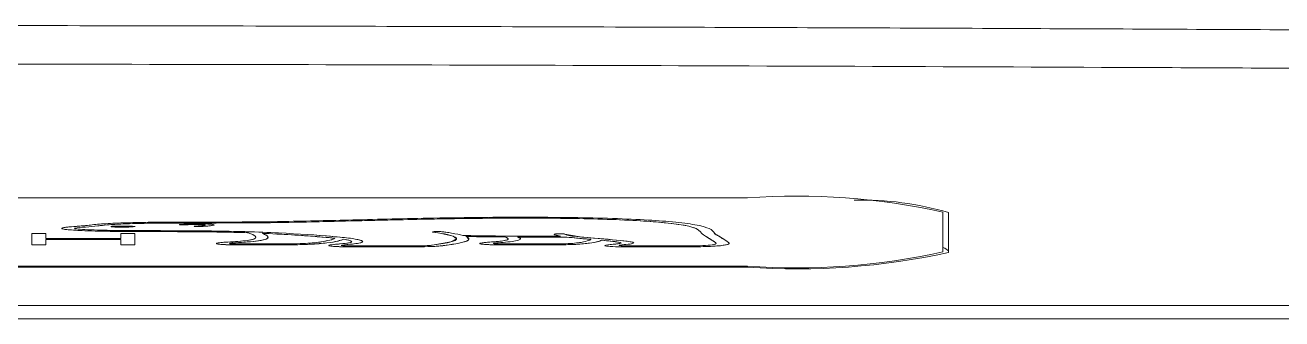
# Model space of a CAD drawing. Extents: x 1268 to 7307, y -579 to 1973.
# Drawn here: x 6086.22 to 6118.42, y 257.09 to 264.6 of the extents above; entities that cross this region are included whole.
import ezdxf

# ---------------------------------------------------------------- set-up
doc = ezdxf.new("R2010")
doc.units = 0
doc.header["$LTSCALE"] = 20
doc.header["$MEASUREMENT"] = 0
doc.layers.get('0').update_dxf_attribs({"linetype": 'CONTINUOUS'})

msp = doc.modelspace()

# ---------------------------------------------------------------- linework, layer by layer
at = {"color": 7, "linetype": 'Continuous', "lineweight": 15}
for p, q in [((6104.727, 260.184), (6053.501, 260.184)), ((6104.727, 260.184), (6053.501, 260.184)), ((6109.727, 258.801), (6109.727, 259.82)), ((6109.727, 258.801), (6109.727, 259.82)), ((6109.877, 258.788), (6109.877, 259.807)), ((6103.528, 259.306), (6103.465, 259.37)), ((6103.528, 259.306), (6103.465, 259.37)), ((6103.796, 259.372), (6103.86, 259.307)), ((6103.796, 259.372), (6103.86, 259.307)), ((6086.709, 258.982), (6086.426, 258.982)), ((6086.709, 258.982), (6086.426, 258.982)), ((6086.748, 259.143), (6088.666, 259.143)), ((6086.748, 259.143), (6088.666, 259.143)), ((6088.666, 259.12), (6086.748, 259.12)), ((6088.666, 259.12), (6086.748, 259.12)), ((6088.988, 258.982), (6088.706, 258.982)), ((6088.988, 258.982), (6088.706, 258.982)), ((6039.727, 258.437), (6104.727, 258.437)), ((6039.727, 258.437), (6104.727, 258.437)), ((6039.727, 258.413), (6104.727, 258.413)), ((6104.727, 258.413), (6104.727, 258.437)), ((6104.727, 258.413), (6104.727, 258.437)), ((5968.031, 257.433), (6176.423, 257.433))]:
    msp.add_line(p, q, dxfattribs=at)
at = {"color": 7, "linetype": 'Continuous', "lineweight": 15, "flags": 128}
for points in [[(6086.426, 258.982), (6086.412, 258.982), (6086.399, 258.983), (6086.39, 258.984), (6086.388, 258.984), (6086.388, 258.985), (6086.388, 258.985), (6086.387, 258.985), (6086.387, 258.985), (6086.387, 258.985), (6086.387, 258.985), (6086.387, 258.985), (6086.387, 258.985), (6086.387, 258.985), (6086.387, 259.144), (6086.387, 259.214), (6086.387, 259.244), (6086.387, 259.258), (6086.387, 259.264), (6086.387, 259.268), (6086.391, 259.27), (6086.399, 259.27), (6086.413, 259.271), (6086.42, 259.271), (6086.424, 259.271), (6086.425, 259.271), (6086.426, 259.271), (6086.426, 259.271), (6086.426, 259.271), (6086.426, 259.271), (6086.426, 259.271), (6086.426, 259.271), (6086.426, 259.271), (6086.585, 259.271), (6086.654, 259.271), (6086.709, 259.271), (6086.723, 259.271), (6086.736, 259.27), (6086.745, 259.269), (6086.747, 259.269), (6086.748, 259.269), (6086.748, 259.269), (6086.748, 259.269), (6086.748, 259.268), (6086.748, 259.268), (6086.748, 259.268), (6086.748, 259.268), (6086.748, 259.268), (6086.748, 259.268), (6086.748, 259.143)], [(6086.426, 258.982), (6086.412, 258.982), (6086.399, 258.983), (6086.39, 258.984), (6086.388, 258.984), (6086.388, 258.985), (6086.388, 258.985), (6086.387, 258.985), (6086.387, 258.985), (6086.387, 258.985), (6086.387, 258.985), (6086.387, 258.985), (6086.387, 258.985), (6086.387, 258.985), (6086.387, 259.144), (6086.387, 259.214), (6086.387, 259.244), (6086.387, 259.258), (6086.387, 259.264), (6086.387, 259.268), (6086.391, 259.27), (6086.399, 259.27), (6086.413, 259.271), (6086.42, 259.271), (6086.424, 259.271), (6086.425, 259.271), (6086.426, 259.271), (6086.426, 259.271), (6086.426, 259.271), (6086.426, 259.271), (6086.426, 259.271), (6086.426, 259.271), (6086.426, 259.271), (6086.585, 259.271), (6086.654, 259.271), (6086.709, 259.271), (6086.723, 259.271), (6086.736, 259.27), (6086.745, 259.269), (6086.747, 259.269), (6086.748, 259.269), (6086.748, 259.269), (6086.748, 259.269), (6086.748, 259.268), (6086.748, 259.268), (6086.748, 259.268), (6086.748, 259.268), (6086.748, 259.268), (6086.748, 259.268), (6086.748, 259.143)], [(6088.666, 259.143), (6088.666, 259.213), (6088.666, 259.244), (6088.666, 259.258), (6088.666, 259.264), (6088.666, 259.268), (6088.669, 259.27), (6088.678, 259.27), (6088.692, 259.271), (6088.7, 259.271), (6088.703, 259.271), (6088.705, 259.271), (6088.705, 259.271), (6088.706, 259.271), (6088.706, 259.271), (6088.706, 259.271), (6088.706, 259.271), (6088.706, 259.271), (6088.706, 259.271), (6088.864, 259.271), (6088.934, 259.271), (6088.988, 259.271), (6089.003, 259.271), (6089.015, 259.27), (6089.024, 259.269), (6089.026, 259.269), (6089.026, 259.269), (6089.026, 259.269), (6089.026, 259.269), (6089.026, 259.268), (6089.026, 259.268), (6089.026, 259.268), (6089.026, 259.268), (6089.026, 259.268), (6089.026, 259.268), (6089.026, 259.11), (6089.026, 259.04), (6089.026, 259.009), (6089.026, 258.995), (6089.026, 258.989), (6089.026, 258.985), (6089.023, 258.984), (6089.015, 258.983), (6089.003, 258.982), (6088.988, 258.982)], [(6088.666, 259.143), (6088.666, 259.213), (6088.666, 259.244), (6088.666, 259.258), (6088.666, 259.264), (6088.666, 259.268), (6088.669, 259.27), (6088.678, 259.27), (6088.692, 259.271), (6088.7, 259.271), (6088.703, 259.271), (6088.705, 259.271), (6088.705, 259.271), (6088.706, 259.271), (6088.706, 259.271), (6088.706, 259.271), (6088.706, 259.271), (6088.706, 259.271), (6088.706, 259.271), (6088.864, 259.271), (6088.934, 259.271), (6088.988, 259.271), (6089.003, 259.271), (6089.015, 259.27), (6089.024, 259.269), (6089.026, 259.269), (6089.026, 259.269), (6089.026, 259.269), (6089.026, 259.269), (6089.026, 259.268), (6089.026, 259.268), (6089.026, 259.268), (6089.026, 259.268), (6089.026, 259.268), (6089.026, 259.268), (6089.026, 259.11), (6089.026, 259.04), (6089.026, 259.009), (6089.026, 258.995), (6089.026, 258.989), (6089.026, 258.985), (6089.023, 258.984), (6089.015, 258.983), (6089.003, 258.982), (6088.988, 258.982)], [(6094.487, 258.99), (6094.487, 258.99), (6094.487, 258.99), (6094.487, 258.99), (6094.487, 258.989), (6094.486, 258.989), (6094.484, 258.989), (6094.478, 258.989), (6094.461, 258.987), (6094.416, 258.983), (6094.336, 258.974), (6094.321, 258.97), (6094.319, 258.966), (6094.329, 258.963), (6094.359, 258.96), (6094.401, 258.958), (6094.489, 258.956), (6094.67, 258.956), (6094.971, 258.956), (6095.51, 258.956), (6096.13, 258.956), (6096.424, 258.959), (6096.556, 258.965), (6096.607, 258.969), (6096.627, 258.972), (6096.636, 258.973), (6096.64, 258.973), (6096.641, 258.973), (6096.642, 258.973), (6096.642, 258.973), (6096.643, 258.973), (6096.643, 258.973), (6096.643, 258.973), (6097.125, 259.056), (6097.269, 259.133), (6097.185, 259.201), (6096.84, 259.282), (6096.684, 259.305)], [(6099.934, 259.203), (6099.795, 259.236), (6099.771, 259.25), (6099.778, 259.257), (6099.802, 259.261), (6099.839, 259.264), (6099.871, 259.265), (6099.906, 259.266), (6099.943, 259.266), (6099.974, 259.265), (6100.006, 259.263), (6100.029, 259.26), (6100.044, 259.256), (6100.047, 259.254), (6100.048, 259.254), (6100.049, 259.253), (6100.049, 259.253), (6100.049, 259.253), (6100.049, 259.253), (6100.049, 259.253), (6100.049, 259.253), (6100.049, 259.253), (6100.049, 259.253), (6100.436, 259.184), (6101.078, 259.129), (6101.46, 259.095), (6101.748, 259.058), (6101.811, 259.03), (6101.715, 259.002), (6101.506, 258.981), (6101.466, 258.976), (6101.441, 258.971), (6101.435, 258.967), (6101.441, 258.964), (6101.46, 258.961), (6101.49, 258.958), (6101.529, 258.957), (6101.598, 258.956), (6101.708, 258.956), (6101.904, 258.956), (6102.254, 258.956), (6102.847, 258.956), (6103.109, 258.956), (6103.224, 258.956), (6103.314, 258.956), (6103.356, 258.956), (6103.429, 258.957), (6103.607, 258.963), (6103.765, 258.975), (6103.874, 258.992), (6103.922, 259.015), (6103.907, 259.043), (6103.838, 259.087), (6103.652, 259.206)], [(6103.982, 259.209), (6104.168, 259.09), (6104.236, 259.046), (6104.252, 259.012), (6104.18, 258.983), (6104.018, 258.959), (6103.778, 258.942), (6103.591, 258.936), (6103.433, 258.933), (6103.341, 258.932), (6103.319, 258.932), (6103.314, 258.932), (6103.313, 258.932), (6103.313, 258.932), (6103.313, 258.932), (6103.312, 258.932), (6103.312, 258.932), (6103.312, 258.932), (6103.312, 258.932), (6102.259, 258.932), (6101.845, 258.932), (6101.385, 258.934), (6101.251, 258.938), (6101.146, 258.946), (6101.098, 258.953), (6101.072, 258.962), (6101.092, 258.973), (6101.319, 258.999), (6101.476, 259.022), (6101.463, 259.044), (6101.277, 259.071), (6100.994, 259.099)], [(6088.706, 258.982), (6088.69, 258.982), (6088.678, 258.983), (6088.669, 258.984), (6088.667, 258.984), (6088.666, 258.985), (6088.666, 258.985), (6088.666, 258.985), (6088.666, 258.985), (6088.666, 258.985), (6088.666, 258.985), (6088.666, 258.985), (6088.666, 258.985), (6088.666, 258.985), (6088.666, 259.12)], [(6088.706, 258.982), (6088.69, 258.982), (6088.678, 258.983), (6088.669, 258.984), (6088.667, 258.984), (6088.666, 258.985), (6088.666, 258.985), (6088.666, 258.985), (6088.666, 258.985), (6088.666, 258.985), (6088.666, 258.985), (6088.666, 258.985), (6088.666, 258.985), (6088.666, 258.985), (6088.666, 259.12)], [(6109.877, 258.825), (6109.778, 258.898), (6109.727, 258.915)]]:
    msp.add_lwpolyline(points, dxfattribs=at)
at = {"color": 7, "linetype": 'Continuous', "lineweight": 15}
for centre, radius, start, end in [((6105.97, 242.735), 17.493, 77.5989, 94.0761), ((6105.97, 242.735), 17.493, 77.5989, 94.0761), ((6107.663, 252.315), 7.812, 73.5397, 91.4767), ((6105.97, 275.886), 17.493, 265.9241, 282.4008), ((6105.97, 275.886), 17.493, 265.9241, 282.4008), ((6106.007, 276.385), 18.018, 265.9243, 282.4009)]:
    msp.add_arc(centre, radius, start, end, dxfattribs=at)
for points, knots in [([(6227.938, 257.482), (6227.537, 257.553), (6225.149, 257.976), (6221.137, 258.611), (6216.653, 259.278), (6213.093, 259.771), (6210.013, 260.175), (6206.897, 260.558), (6204.064, 260.887), (6201.338, 261.186), (6198.587, 261.472), (6195.617, 261.76), (6192.537, 262.038), (6189.268, 262.31), (6185.834, 262.573), (6179.965, 262.982), (6171.886, 263.443), (6161.885, 263.863), (6152.42, 264.143), (6145.115, 264.281), (6139.727, 264.346), (6135.742, 264.38), (6130.995, 264.412), (6125.328, 264.447), (6118.739, 264.484), (6111.226, 264.519), (6102.789, 264.552), (6093.425, 264.579), (6083.134, 264.598), (6075.965, 264.601), (6072.227, 264.602)], [0, 0, 0, 0, 0.007942, 0.047278, 0.078077, 0.09541, 0.117873, 0.138922, 0.157097, 0.174981, 0.193535, 0.211422, 0.233444, 0.254725, 0.276456, 0.30182, 0.371991, 0.43612, 0.496896, 0.553414, 0.574736, 0.598799, 0.628672, 0.664319, 0.705767, 0.753009, 0.806051, 0.864895, 0.929545, 1, 1, 1, 1]), ([(6176.423, 257.433), (6176.348, 257.536), (6176.272, 257.639), (6176.16, 257.786), (6176.126, 257.83), (6176.057, 257.917), (6176.022, 257.961), (6175.917, 258.092), (6175.845, 258.18), (6175.624, 258.443), (6175.471, 258.618), (6174.989, 259.143), (6174.642, 259.493), (6174.175, 259.931), (6174.08, 260.018), (6173.936, 260.149), (6173.878, 260.193), (6173.741, 260.28), (6173.661, 260.324), (6173.209, 260.541), (6172.674, 260.712), (6171.271, 261.048), (6170.402, 261.212), (6168.862, 261.45), (6168.309, 261.528), (6167.422, 261.643), (6167.117, 261.681), (6166.488, 261.756), (6166.165, 261.793), (6164.502, 261.976), (6163.025, 262.115), (6159.811, 262.377), (6158.074, 262.499), (6154.375, 262.725), (6152.414, 262.827), (6148.308, 263.011), (6146.164, 263.093), (6141.735, 263.232), (6139.453, 263.29), (6134.795, 263.381), (6132.421, 263.414), (6129.428, 263.44), (6128.828, 263.444), (6127.627, 263.452), (6127.025, 263.455), (6125.824, 263.462), (6125.222, 263.466), (6124.322, 263.471), (6124.02, 263.472), (6123.42, 263.476), (6123.119, 263.477), (6120.413, 263.492), (6118.009, 263.504), (6110.788, 263.537), (6105.973, 263.556), (6091.518, 263.601), (6081.872, 263.616), (6072.227, 263.616)], [0.7121402, 0.7121402, 0.7121402, 0.7121402, 0.719641, 0.719641, 0.7228269, 0.7228269, 0.7260128, 0.7260128, 0.7323846, 0.7323846, 0.7451281, 0.7451281, 0.7706153, 0.7706153, 0.7769871, 0.7769871, 0.780173, 0.780173, 0.7833589, 0.7833589, 0.7961025, 0.7961025, 0.8088461, 0.8088461, 0.8152179, 0.8152179, 0.8184038, 0.8184038, 0.8215897, 0.8215897, 0.8343333, 0.8343333, 0.8470769, 0.8470769, 0.8598205, 0.8598205, 0.8725641, 0.8725641, 0.8853077, 0.8853077, 0.8980513, 0.8980513, 0.9012372, 0.9012372, 0.9044231, 0.9044231, 0.907609, 0.907609, 0.9092019, 0.9092019, 0.9107949, 0.9107949, 0.9235384, 0.9235384, 0.9490256, 0.9490256, 1, 1, 1, 1]), ([(6087.813, 259.48), (6087.922, 259.493), (6088.141, 259.518), (6088.61, 259.541), (6089.086, 259.554), (6089.562, 259.562), (6090.028, 259.564), (6090.65, 259.564), (6091.585, 259.564), (6092.996, 259.578), (6094.371, 259.614), (6095.632, 259.645), (6096.736, 259.669), (6098.189, 259.69), (6099.673, 259.691), (6101.037, 259.667), (6101.981, 259.631), (6102.637, 259.586), (6103.171, 259.532), (6103.597, 259.464), (6103.727, 259.404), (6103.796, 259.372)], [0, 0, 0, 0, 0.031713, 0.063849, 0.086985, 0.112266, 0.140208, 0.160701, 0.210342, 0.287821, 0.384064, 0.44004, 0.498202, 0.565996, 0.673198, 0.729153, 0.786354, 0.839348, 0.868778, 0.930854, 1, 1, 1, 1]), ([(6087.813, 259.48), (6087.922, 259.493), (6088.141, 259.518), (6088.61, 259.541), (6089.086, 259.554), (6089.562, 259.562), (6090.028, 259.564), (6090.65, 259.564), (6091.585, 259.564), (6092.996, 259.578), (6094.371, 259.614), (6095.632, 259.645), (6096.736, 259.669), (6098.189, 259.69), (6099.673, 259.691), (6101.037, 259.667), (6101.981, 259.631), (6102.637, 259.586), (6103.171, 259.532), (6103.597, 259.464), (6103.727, 259.404), (6103.796, 259.372)], [0, 0, 0, 0, 0.031713, 0.063849, 0.086985, 0.112266, 0.140208, 0.160701, 0.210342, 0.287821, 0.384064, 0.44004, 0.498202, 0.565996, 0.673198, 0.729153, 0.786354, 0.839348, 0.868778, 0.930854, 1, 1, 1, 1]), ([(6103.465, 259.37), (6103.339, 259.453), (6102.975, 259.52), (6102.38, 259.568), (6101.097, 259.673), (6099.056, 259.674), (6097.57, 259.656), (6096.638, 259.645), (6095.729, 259.622), (6094.848, 259.6), (6094.094, 259.581), (6093.315, 259.562), (6092.52, 259.55), (6091.948, 259.541), (6091.255, 259.541), (6090.644, 259.54), (6090.458, 259.54), (6090.273, 259.54), (6090.087, 259.54), (6089.096, 259.538), (6088.431, 259.514), (6088.107, 259.469), (6088.1, 259.468), (6088.092, 259.467), (6088.084, 259.466)], [0, 0, 0, 0, 0.1390248, 0.1390248, 0.1390248, 0.2780496, 0.2780496, 0.2780496, 0.4170744, 0.4170744, 0.4170744, 0.5560992, 0.5560992, 0.5560992, 0.695124, 0.695124, 0.695124, 0.8472279, 0.8472279, 0.8472279, 0.9862527, 0.9862527, 0.9862527, 0.9999967, 0.9999967, 0.9999967, 0.9999967]), ([(6103.465, 259.37), (6103.402, 259.399), (6103.281, 259.455), (6102.887, 259.519), (6102.395, 259.57), (6101.79, 259.611), (6100.913, 259.644), (6099.461, 259.67), (6097.798, 259.663), (6096.087, 259.631), (6094.752, 259.598), (6093.469, 259.566), (6092.259, 259.543), (6091.293, 259.541), (6090.691, 259.54), (6090.395, 259.54), (6090.25, 259.54), (6090.159, 259.54), (6090.119, 259.54), (6090.101, 259.54), (6090.093, 259.54), (6090.09, 259.54), (6090.088, 259.54), (6090.087, 259.54), (6089.838, 259.54), (6089.376, 259.536), (6088.813, 259.521), (6088.432, 259.502), (6088.215, 259.483), (6088.12, 259.471), (6088.084, 259.466)], [0, 0, 0, 0, 0.067679, 0.128077, 0.156571, 0.207302, 0.262913, 0.317602, 0.452125, 0.531264, 0.60887, 0.684651, 0.754398, 0.814077, 0.843169, 0.853676, 0.862923, 0.866991, 0.868781, 0.869569, 0.869915, 0.870068, 0.870135, 0.870164, 0.870188, 0.911274, 0.946094, 0.967152, 0.987655, 1, 1, 1, 1]), ([(6091.918, 259.292), (6091.649, 259.3), (6091.362, 259.307), (6091.061, 259.311), (6090.591, 259.317), (6089.794, 259.321), (6089.153, 259.323), (6088.955, 259.324), (6088.756, 259.325), (6088.557, 259.326), (6088.153, 259.328), (6087.476, 259.346), (6087.239, 259.378), (6087.115, 259.395), (6087.126, 259.414), (6087.273, 259.432), (6087.35, 259.442), (6087.453, 259.449), (6087.645, 259.463), (6087.733, 259.47), (6087.801, 259.479), (6087.807, 259.479), (6087.813, 259.48)], [0, 0, 0, 0, 0.138054, 0.138054, 0.138054, 0.276108, 0.276108, 0.276108, 0.437954, 0.437954, 0.437954, 0.576009, 0.576009, 0.576009, 0.714063, 0.714063, 0.714063, 0.852117, 0.852117, 0.990171, 0.990171, 1, 1, 1, 1]), ([(6091.918, 259.292), (6091.729, 259.297), (6091.26, 259.311), (6090.312, 259.318), (6089.459, 259.322), (6088.805, 259.325), (6088.328, 259.327), (6087.882, 259.337), (6087.507, 259.355), (6087.325, 259.368), (6087.208, 259.381), (6087.151, 259.395), (6087.151, 259.411), (6087.221, 259.426), (6087.368, 259.444), (6087.6, 259.459), (6087.744, 259.473), (6087.813, 259.48)], [0, 0, 0, 0, 0.0922829, 0.229592, 0.4300892, 0.4826, 0.5280575, 0.6473262, 0.6896227, 0.730289, 0.761522, 0.7906789, 0.8194057, 0.86011, 0.8882573, 0.9462464, 1, 1, 1, 1]), ([(6088.084, 259.466), (6087.98, 259.456), (6087.786, 259.439), (6087.524, 259.42), (6087.478, 259.403), (6087.493, 259.396), (6087.561, 259.384), (6087.752, 259.371), (6088.111, 259.356), (6088.406, 259.352), (6088.58, 259.35)], [0, 0, 0, 0, 0.20392, 0.379699, 0.428926, 0.475881, 0.508636, 0.639271, 0.786203, 1, 1, 1, 1]), ([(6088.084, 259.466), (6087.98, 259.456), (6087.786, 259.439), (6087.524, 259.42), (6087.478, 259.403), (6087.493, 259.396), (6087.561, 259.384), (6087.752, 259.371), (6088.111, 259.356), (6088.406, 259.352), (6088.58, 259.35)], [0, 0, 0, 0, 0.20392, 0.379699, 0.428926, 0.475881, 0.508636, 0.639271, 0.786203, 1, 1, 1, 1]), ([(6088.415, 259.45), (6088.415, 259.45), (6088.414, 259.451), (6088.413, 259.451), (6088.415, 259.452), (6088.42, 259.454), (6088.429, 259.455), (6088.443, 259.455), (6088.454, 259.456), (6088.461, 259.456)], [0, 0, 0, 0, 0.04413, 0.1256, 0.334216, 0.473974, 0.625825, 0.796202, 1, 1, 1, 1]), ([(6088.711, 259.431), (6088.708, 259.431), (6088.701, 259.431), (6088.68, 259.43), (6088.652, 259.43), (6088.617, 259.43), (6088.585, 259.431), (6088.549, 259.433), (6088.506, 259.437), (6088.457, 259.442), (6088.425, 259.447), (6088.416, 259.449), (6088.415, 259.45), (6088.415, 259.45), (6088.415, 259.45)], [0, 0, 0, 0, 0.017805, 0.051589, 0.140616, 0.209049, 0.282551, 0.361488, 0.486811, 0.756898, 0.921891, 0.995116, 0.999667, 1, 1, 1, 1]), ([(6088.711, 259.431), (6088.71, 259.431), (6088.603, 259.428), (6088.541, 259.433), (6088.418, 259.444), (6088.415, 259.45), (6088.415, 259.45)], [0, 0, 0, 0, 0.49917, 0.49917, 0.49917, 1, 1, 1, 1]), ([(6088.461, 259.456), (6088.461, 259.456), (6088.462, 259.456), (6088.477, 259.456), (6088.53, 259.458), (6088.644, 259.459), (6088.822, 259.46), (6088.951, 259.457), (6089.023, 259.455)], [0, 0, 0, 0, 0.001576, 0.005842, 0.082684, 0.297309, 0.60832, 1, 1, 1, 1]), ([(6088.58, 259.35), (6088.668, 259.349), (6088.845, 259.349), (6089.315, 259.347), (6090.031, 259.343), (6091.277, 259.338), (6092.776, 259.294), (6093.891, 259.218), (6094.584, 259.15), (6094.857, 259.096), (6094.907, 259.037), (6094.626, 259.005), (6094.487, 258.99)], [0, 0, 0, 0, 0.028697, 0.057394, 0.152902, 0.261599, 0.461431, 0.661536, 0.748987, 0.8359, 0.918194, 1, 1, 1, 1]), ([(6088.58, 259.35), (6088.778, 259.349), (6088.975, 259.348), (6089.173, 259.347), (6089.822, 259.344), (6090.63, 259.341), (6091.118, 259.335), (6092.465, 259.317), (6093.516, 259.247), (6094.827, 259.133), (6095.179, 259.046), (6094.487, 258.99)], [0, 0, 0, 0, 0.27971, 0.27971, 0.27971, 0.519806, 0.519806, 0.519806, 0.759903, 0.759903, 1, 1, 1, 1]), ([(6089.023, 259.455), (6089.024, 259.455), (6089.026, 259.455), (6089.029, 259.455), (6089.034, 259.455), (6089.037, 259.454), (6089.037, 259.453), (6089.034, 259.452), (6089.018, 259.45), (6088.972, 259.445), (6088.898, 259.439), (6088.811, 259.435), (6088.745, 259.432), (6088.716, 259.431), (6088.711, 259.431), (6088.711, 259.431), (6088.711, 259.431)], [0, 0, 0, 0, 0.004723, 0.013358, 0.027045, 0.044843, 0.068074, 0.09941, 0.142275, 0.295532, 0.5394, 0.811672, 0.968085, 0.997949, 0.999886, 1, 1, 1, 1]), ([(6089.023, 259.455), (6089.024, 259.455), (6089.061, 259.454), (6089.01, 259.449), (6088.86, 259.434), (6088.711, 259.431), (6088.711, 259.431)], [0, 0, 0, 0, 0.498609, 0.498609, 0.498609, 1, 1, 1, 1]), ([(6090.692, 259.451), (6090.732, 259.452), (6090.82, 259.456), (6090.926, 259.466), (6091.013, 259.477), (6091.059, 259.488), (6091.057, 259.497), (6091.018, 259.506), (6090.95, 259.512), (6090.865, 259.517), (6090.783, 259.52), (6090.655, 259.521), (6090.509, 259.519), (6090.372, 259.513), (6090.273, 259.507), (6090.209, 259.503), (6090.177, 259.5), (6090.17, 259.497), (6090.176, 259.494), (6090.193, 259.492), (6090.201, 259.492)], [0, 0, 0, 0, 0.070187, 0.154046, 0.242829, 0.328867, 0.383425, 0.434869, 0.512766, 0.540194, 0.59632, 0.647426, 0.730831, 0.813484, 0.879429, 0.920937, 0.941404, 0.96146, 0.980858, 1, 1, 1, 1]), ([(6090.692, 259.451), (6090.732, 259.452), (6090.82, 259.456), (6090.926, 259.466), (6091.013, 259.477), (6091.059, 259.488), (6091.057, 259.497), (6091.018, 259.506), (6090.95, 259.512), (6090.865, 259.517), (6090.783, 259.52), (6090.655, 259.521), (6090.509, 259.519), (6090.372, 259.513), (6090.273, 259.507), (6090.209, 259.503), (6090.177, 259.5), (6090.17, 259.497), (6090.176, 259.494), (6090.193, 259.492), (6090.201, 259.492)], [0, 0, 0, 0, 0.070187, 0.154046, 0.242829, 0.328867, 0.383425, 0.434869, 0.512766, 0.540194, 0.59632, 0.647426, 0.730831, 0.813484, 0.879429, 0.920937, 0.941404, 0.96146, 0.980858, 1, 1, 1, 1]), ([(6090.201, 259.492), (6090.214, 259.491), (6090.239, 259.49), (6090.281, 259.49), (6090.318, 259.491), (6090.337, 259.492), (6090.346, 259.493)], [0, 0, 0, 0, 0.2692431, 0.5456656, 0.7709683, 1, 1, 1, 1]), ([(6090.346, 259.493), (6090.364, 259.494), (6090.571, 259.512), (6090.748, 259.503), (6090.812, 259.5), (6090.84, 259.495), (6090.83, 259.489), (6090.815, 259.479), (6090.696, 259.467), (6090.614, 259.463)], [0, 0, 0, 0, 0.333333, 0.333333, 0.333333, 0.666667, 0.666667, 0.666667, 1, 1, 1, 1]), ([(6090.346, 259.493), (6090.359, 259.494), (6090.392, 259.497), (6090.452, 259.5), (6090.526, 259.504), (6090.6, 259.506), (6090.665, 259.506), (6090.714, 259.505), (6090.76, 259.503), (6090.796, 259.5), (6090.821, 259.497), (6090.832, 259.493), (6090.833, 259.489), (6090.815, 259.483), (6090.766, 259.475), (6090.698, 259.468), (6090.64, 259.465), (6090.614, 259.463)], [0, 0, 0, 0, 0.054091, 0.131926, 0.21189, 0.29246, 0.338152, 0.385934, 0.427475, 0.483499, 0.523891, 0.565577, 0.610808, 0.683673, 0.79881, 0.910189, 1, 1, 1, 1]), ([(6090.614, 259.463), (6090.566, 259.461), (6090.536, 259.457), (6090.579, 259.45), (6090.643, 259.449), (6090.692, 259.451)], [0, 0, 0, 0, 0.5, 0.5, 1, 1, 1, 1]), ([(6090.614, 259.463), (6090.603, 259.463), (6090.58, 259.462), (6090.558, 259.459), (6090.548, 259.456), (6090.555, 259.453), (6090.579, 259.451), (6090.614, 259.45), (6090.654, 259.45), (6090.679, 259.45), (6090.692, 259.451)], [0, 0, 0, 0, 0.131807, 0.261874, 0.387014, 0.510114, 0.630332, 0.749133, 0.872351, 1, 1, 1, 1]), ([(6091.414, 259.053), (6091.5, 259.059), (6091.69, 259.07), (6091.943, 259.094), (6092.116, 259.133), (6092.143, 259.191), (6092.066, 259.244), (6091.959, 259.28), (6091.928, 259.289), (6091.92, 259.291), (6091.918, 259.292)], [0, 0, 0, 0, 0.094177, 0.208216, 0.35578, 0.561674, 0.892393, 0.975342, 0.994091, 1, 1, 1, 1]), ([(6091.414, 259.053), (6091.693, 259.07), (6092.075, 259.092), (6092.119, 259.156), (6092.167, 259.226), (6091.927, 259.29), (6091.918, 259.292)], [0, 0, 0, 0, 0.5, 0.5, 0.5, 1, 1, 1, 1]), ([(6092.286, 259.277), (6092.333, 259.258), (6092.446, 259.209), (6092.47, 259.143), (6092.251, 259.087), (6091.943, 259.056), (6091.712, 259.042), (6091.61, 259.036)], [0, 0, 0, 0, 0.2316185, 0.5677269, 0.751259, 0.8901045, 1, 1, 1, 1]), ([(6092.286, 259.277), (6092.359, 259.252), (6092.465, 259.205), (6092.431, 259.155), (6092.38, 259.081), (6091.917, 259.054), (6091.61, 259.036)], [0, 0, 0, 0, 0.5, 0.5, 0.5, 1, 1, 1, 1]), ([(6094.156, 259.152), (6093.858, 259.178), (6093.358, 259.222), (6092.678, 259.259), (6092.352, 259.275), (6092.291, 259.277), (6092.286, 259.277), (6092.286, 259.277)], [0, 0, 0, 0, 0.545742, 0.915983, 0.994253, 0.999601, 1, 1, 1, 1]), ([(6094.487, 258.99), (6094.487, 258.99), (6094.318, 258.977), (6094.318, 258.959), (6094.425, 258.956), (6094.496, 258.956), (6095.069, 258.956), (6095.641, 258.956), (6096.407, 258.956), (6096.543, 258.961), (6096.643, 258.973), (6098.022, 259.14), (6096.697, 259.304), (6096.684, 259.305)], [0, 0, 0, 0, 0.135664, 0.135664, 0.271331, 0.271331, 0.271331, 0.728665, 0.728665, 0.864333, 0.864333, 0.864333, 1, 1, 1, 1]), ([(6096.684, 259.305), (6096.636, 259.311), (6096.65, 259.318), (6096.78, 259.324), (6096.864, 259.322), (6096.911, 259.316)], [0, 0, 0, 0, 0.5, 0.5, 0.9999797, 0.9999797, 0.9999797, 0.9999797]), ([(6096.684, 259.305), (6096.674, 259.307), (6096.656, 259.31), (6096.654, 259.314), (6096.672, 259.318), (6096.713, 259.321), (6096.766, 259.322), (6096.822, 259.322), (6096.875, 259.32), (6096.899, 259.317), (6096.911, 259.316)], [0, 0, 0, 0, 0.139592, 0.268226, 0.388335, 0.506241, 0.622869, 0.738304, 0.861827, 1, 1, 1, 1]), ([(6096.911, 259.316), (6096.915, 259.316), (6096.925, 259.314), (6096.955, 259.311), (6097.033, 259.3), (6097.231, 259.27), (6097.349, 259.241), (6097.435, 259.219)], [0, 0, 0, 0, 0.014686, 0.042051, 0.122953, 0.357381, 1, 1, 1, 1]), ([(6096.911, 259.316), (6096.915, 259.316), (6096.925, 259.314), (6096.955, 259.311), (6097.033, 259.3), (6097.231, 259.27), (6097.349, 259.241), (6097.435, 259.219)], [0, 0, 0, 0, 0.014686, 0.042051, 0.122953, 0.357381, 1, 1, 1, 1]), ([(6097.435, 259.219), (6097.57, 259.218), (6097.934, 259.212), (6098.764, 259.204), (6099.466, 259.203), (6099.934, 259.203)], [0, 0, 0, 0, 0.1637787, 0.4422556, 1, 1, 1, 1]), ([(6097.435, 259.219), (6097.57, 259.218), (6097.934, 259.212), (6098.764, 259.204), (6099.466, 259.203), (6099.934, 259.203)], [0, 0, 0, 0, 0.1637787, 0.4422556, 1, 1, 1, 1]), ([(6099.934, 259.203), (6099.847, 259.217), (6099.787, 259.233), (6099.77, 259.251), (6099.762, 259.26), (6099.823, 259.265), (6100.006, 259.266), (6100.044, 259.26), (6100.049, 259.253), (6100.082, 259.207), (6100.523, 259.175), (6100.934, 259.141), (6101.223, 259.118), (6101.523, 259.093), (6101.723, 259.062), (6101.834, 259.045), (6101.839, 259.026), (6101.665, 258.991), (6101.435, 258.981), (6101.435, 258.968), (6101.434, 258.959), (6101.516, 258.956), (6101.62, 258.956), (6102.185, 258.956), (6102.749, 258.956), (6103.314, 258.956), (6103.324, 258.956), (6103.537, 258.956), (6103.889, 258.984), (6103.96, 259.009), (6103.908, 259.043), (6103.824, 259.097), (6103.738, 259.151), (6103.652, 259.206)], [0, 0, 0, 0, 0.056325, 0.056325, 0.056325, 0.112651, 0.112651, 0.168976, 0.168976, 0.168976, 0.225301, 0.225301, 0.225301, 0.281627, 0.281627, 0.281627, 0.337952, 0.337952, 0.394278, 0.394278, 0.394278, 0.450603, 0.450603, 0.450603, 0.637828, 0.637828, 0.637828, 0.694154, 0.694154, 0.750479, 0.750479, 0.750479, 1, 1, 1, 1]), ([(6103.982, 259.209), (6104.068, 259.154), (6104.154, 259.1), (6104.237, 259.045), (6104.3, 259.003), (6104.202, 258.973), (6103.674, 258.932), (6103.324, 258.932), (6103.312, 258.932), (6102.738, 258.932), (6102.163, 258.932), (6101.588, 258.932), (6101.363, 258.932), (6101.14, 258.938), (6101.082, 258.957), (6101.008, 258.982), (6101.37, 258.996), (6101.457, 259.017), (6101.507, 259.029), (6101.494, 259.041), (6101.423, 259.052), (6101.318, 259.068), (6101.146, 259.085), (6100.994, 259.099)], [0, 0, 0, 0, 0.3217188, 0.3217188, 0.3217188, 0.3939994, 0.3939994, 0.46628, 0.46628, 0.46628, 0.7108776, 0.7108776, 0.7108776, 0.7831582, 0.7831582, 0.7831582, 0.8554388, 0.8554388, 0.8554388, 0.9277194, 0.9277194, 0.9277194, 0.9999992, 0.9999992, 0.9999992, 0.9999992]), ([(6103.652, 259.206), (6103.615, 259.227), (6103.557, 259.261), (6103.536, 259.294), (6103.528, 259.306)], [0, 0, 0, 0, 0.642447, 1, 1, 1, 1]), ([(6103.86, 259.307), (6103.87, 259.292), (6103.891, 259.259), (6103.951, 259.226), (6103.982, 259.209)], [0, 0, 0, 0, 0.471162, 1, 1, 1, 1]), ([(6086.748, 259.12), (6086.748, 259.095), (6086.748, 259.058), (6086.747, 259.017), (6086.749, 258.999), (6086.746, 258.99), (6086.751, 258.986), (6086.746, 258.984), (6086.736, 258.983), (6086.724, 258.982), (6086.714, 258.982), (6086.709, 258.982)], [0, 0, 0, 0, 0.542079, 0.780581, 0.885531, 0.931706, 0.967979, 0.976157, 0.984255, 0.992242, 1, 1, 1, 1]), ([(6086.748, 259.12), (6086.748, 259.095), (6086.748, 259.058), (6086.747, 259.017), (6086.749, 258.999), (6086.746, 258.99), (6086.751, 258.986), (6086.746, 258.984), (6086.736, 258.983), (6086.724, 258.982), (6086.714, 258.982), (6086.709, 258.982)], [0, 0, 0, 0, 0.542079, 0.780581, 0.885531, 0.931706, 0.967979, 0.976157, 0.984255, 0.992242, 1, 1, 1, 1]), ([(6094.377, 259.126), (6094.274, 259.067), (6093.849, 258.982), (6092.857, 258.982), (6092.453, 258.982), (6092.048, 258.982), (6091.463, 258.982), (6091.323, 258.986), (6091.148, 258.999), (6091.107, 259.009), (6091.118, 259.019), (6091.139, 259.038), (6091.411, 259.053), (6091.414, 259.053)], [0, 0, 0, 0, 0.156715, 0.156715, 0.156715, 0.529854, 0.529854, 0.68657, 0.68657, 0.843285, 0.843285, 0.843285, 1, 1, 1, 1]), ([(6094.377, 259.126), (6094.283, 259.093), (6094.142, 259.044), (6093.634, 259.001), (6093.308, 258.988), (6093.091, 258.983), (6092.591, 258.981), (6092.082, 258.983), (6091.577, 258.982), (6091.349, 258.985), (6091.187, 258.995), (6091.126, 259.006), (6091.113, 259.016), (6091.128, 259.026), (6091.206, 259.038), (6091.309, 259.047), (6091.388, 259.052), (6091.408, 259.053), (6091.413, 259.053), (6091.414, 259.053), (6091.414, 259.053), (6091.414, 259.053)], [0, 0, 0, 0, 0.255348, 0.380292, 0.421303, 0.463344, 0.50799, 0.702179, 0.750957, 0.793243, 0.829971, 0.866085, 0.882983, 0.907417, 0.939423, 0.984939, 0.996663, 0.999261, 0.999826, 0.999954, 1, 1, 1, 1]), ([(6091.61, 259.036), (6091.608, 259.036), (6091.603, 259.036), (6091.59, 259.035), (6091.559, 259.033), (6091.51, 259.029), (6091.455, 259.024), (6091.444, 259.017), (6091.47, 259.012), (6091.51, 259.008), (6091.562, 259.006), (6091.671, 259.004), (6091.826, 259.005), (6092.115, 259.005), (6092.401, 259.005), (6092.657, 259.005), (6092.769, 259.005), (6092.818, 259.005), (6092.84, 259.005), (6092.85, 259.005), (6092.854, 259.005), (6092.856, 259.005), (6092.857, 259.005), (6092.857, 259.005), (6092.97, 259.005), (6093.196, 259.008), (6093.577, 259.027), (6093.876, 259.065), (6094.066, 259.11), (6094.129, 259.139), (6094.156, 259.152)], [0, 0, 0, 0, 0.001729, 0.004463, 0.011777, 0.029849, 0.052758, 0.073998, 0.08862, 0.10268, 0.1165, 0.130002, 0.178956, 0.220775, 0.327224, 0.374061, 0.39467, 0.403738, 0.407727, 0.409483, 0.410255, 0.410595, 0.410744, 0.41081, 0.410862, 0.487945, 0.562316, 0.721345, 0.881546, 1, 1, 1, 1]), ([(6091.61, 259.036), (6091.603, 259.036), (6091.449, 259.027), (6091.449, 259.01), (6091.55, 259.005), (6091.644, 259.005), (6092.048, 259.005), (6092.453, 259.005), (6092.857, 259.005), (6093.83, 259.005), (6094.098, 259.117), (6094.156, 259.152)], [0, 0, 0, 0, 0.185839, 0.185839, 0.371678, 0.371678, 0.371678, 0.814161, 0.814161, 0.814161, 1, 1, 1, 1]), ([(6097.511, 259.194), (6097.666, 259.129), (6097.627, 259.046), (6096.927, 258.961), (6096.769, 258.942), (6096.522, 258.932), (6096.214, 258.932), (6095.639, 258.932), (6095.065, 258.932), (6094.49, 258.932), (6094.288, 258.932), (6094.035, 258.941), (6093.967, 258.984), (6094.29, 259.005), (6094.291, 259.006)], [0, 0, 0, 0, 0.135496, 0.135496, 0.135496, 0.270993, 0.270993, 0.270993, 0.729242, 0.729242, 0.729242, 0.864738, 0.864738, 1, 1, 1, 1]), ([(6097.511, 259.194), (6097.55, 259.169), (6097.633, 259.117), (6097.464, 259.044), (6097.145, 258.99), (6096.913, 258.957), (6096.668, 258.939), (6096.266, 258.929), (6095.72, 258.933), (6095.132, 258.931), (6094.713, 258.932), (6094.432, 258.931), (6094.266, 258.934), (6094.129, 258.941), (6094.042, 258.95), (6093.998, 258.96), (6093.996, 258.971), (6094.063, 258.985), (6094.168, 258.996), (6094.26, 259.003), (6094.285, 259.005), (6094.291, 259.006)], [0, 0, 0, 0, 0.138415, 0.295682, 0.413287, 0.474479, 0.501262, 0.553913, 0.643499, 0.724856, 0.79645, 0.816381, 0.840357, 0.865462, 0.882658, 0.901659, 0.92258, 0.943661, 0.985712, 0.996894, 1, 1, 1, 1]), ([(6094.291, 259.006), (6094.378, 259.015), (6094.555, 259.034), (6094.623, 259.077), (6094.472, 259.107), (6094.377, 259.126)], [0, 0, 0, 0, 0.2634773, 0.5355745, 1, 1, 1, 1]), ([(6098.509, 259.183), (6098.295, 259.185), (6097.961, 259.188), (6097.63, 259.192), (6097.511, 259.194)], [0, 0, 0, 0, 0.640658, 1, 1, 1, 1]), ([(6098.509, 259.183), (6098.295, 259.185), (6097.961, 259.188), (6097.63, 259.192), (6097.511, 259.194)], [0, 0, 0, 0, 0.640658, 1, 1, 1, 1]), ([(6100.994, 259.099), (6100.907, 259.059), (6100.642, 258.982), (6099.788, 258.982), (6099.341, 258.982), (6098.893, 258.982), (6098.445, 258.982), (6098.239, 258.982), (6098.087, 258.986), (6097.99, 258.993), (6097.821, 259.006), (6097.871, 259.021), (6097.872, 259.021)], [0.0000011, 0.0000011, 0.0000011, 0.0000011, 0.1775105, 0.1775105, 0.1775105, 0.6454283, 0.6454283, 0.6454283, 0.8229388, 0.8229388, 0.8229388, 0.9995292, 0.9995292, 0.9995292, 0.9995292]), ([(6100.994, 259.099), (6100.922, 259.074), (6100.812, 259.035), (6100.435, 258.999), (6100.169, 258.988), (6099.987, 258.983), (6099.461, 258.981), (6098.897, 258.983), (6098.309, 258.982), (6098.063, 258.987), (6097.926, 258.998), (6097.872, 259.008), (6097.862, 259.015), (6097.867, 259.019), (6097.871, 259.02), (6097.872, 259.021), (6097.872, 259.021)], [0, 0, 0, 0, 0.238395, 0.363324, 0.404546, 0.447104, 0.492929, 0.759976, 0.830652, 0.892329, 0.927599, 0.963981, 0.984397, 0.997179, 0.999798, 1, 1, 1, 1]), ([(6097.872, 259.021), (6097.888, 259.025), (6097.92, 259.033), (6098.013, 259.043), (6098.08, 259.048), (6098.113, 259.051), (6098.121, 259.052), (6098.123, 259.052)], [0, 0, 0, 0, 0.350103, 0.702984, 0.93131, 0.984884, 1, 1, 1, 1]), ([(6097.872, 259.021), (6097.888, 259.025), (6097.92, 259.033), (6098.013, 259.043), (6098.08, 259.048), (6098.113, 259.051), (6098.121, 259.052), (6098.123, 259.052)], [0, 0, 0, 0, 0.350103, 0.702984, 0.93131, 0.984884, 1, 1, 1, 1]), ([(6098.123, 259.052), (6098.18, 259.056), (6098.312, 259.065), (6098.486, 259.085), (6098.581, 259.11), (6098.601, 259.134), (6098.585, 259.148), (6098.578, 259.154)], [0, 0, 0, 0, 0.15443, 0.358573, 0.624451, 0.836738, 1, 1, 1, 1]), ([(6098.123, 259.052), (6098.294, 259.064), (6098.594, 259.085), (6098.594, 259.134), (6098.594, 259.14), (6098.588, 259.147), (6098.578, 259.154)], [0.0000062, 0.0000062, 0.0000062, 0.0000062, 0.5, 0.5, 0.5, 1, 1, 1, 1]), ([(6098.34, 259.036), (6098.334, 259.035), (6098.318, 259.034), (6098.282, 259.03), (6098.245, 259.026), (6098.218, 259.021), (6098.216, 259.017), (6098.23, 259.013), (6098.256, 259.01), (6098.292, 259.007), (6098.336, 259.006), (6098.392, 259.005), (6098.523, 259.005), (6098.797, 259.005), (6099.2, 259.005), (6099.539, 259.005), (6099.731, 259.005), (6099.82, 259.005), (6099.982, 259.006), (6100.21, 259.016), (6100.398, 259.034), (6100.577, 259.064), (6100.664, 259.093), (6100.702, 259.115), (6100.71, 259.121), (6100.712, 259.122), (6100.712, 259.123)], [0, 0, 0, 0, 0.006612, 0.017738, 0.043799, 0.059039, 0.073249, 0.086685, 0.099771, 0.112014, 0.124389, 0.13716, 0.15535, 0.223188, 0.344328, 0.460477, 0.479836, 0.489515, 0.527917, 0.601833, 0.680753, 0.765271, 0.938031, 0.985134, 0.996244, 1, 1, 1, 1]), ([(6098.34, 259.036), (6098.334, 259.035), (6098.318, 259.034), (6098.282, 259.03), (6098.245, 259.026), (6098.218, 259.021), (6098.216, 259.017), (6098.23, 259.013), (6098.256, 259.01), (6098.292, 259.007), (6098.336, 259.006), (6098.392, 259.005), (6098.523, 259.005), (6098.797, 259.005), (6099.2, 259.005), (6099.539, 259.005), (6099.731, 259.005), (6099.82, 259.005), (6099.982, 259.006), (6100.21, 259.016), (6100.398, 259.034), (6100.577, 259.064), (6100.664, 259.093), (6100.702, 259.115), (6100.71, 259.121), (6100.712, 259.122), (6100.712, 259.123)], [0, 0, 0, 0, 0.006612, 0.017738, 0.043799, 0.059039, 0.073249, 0.086685, 0.099771, 0.112014, 0.124389, 0.13716, 0.15535, 0.223188, 0.344328, 0.460477, 0.479836, 0.489515, 0.527917, 0.601833, 0.680753, 0.765271, 0.938031, 0.985134, 0.996244, 1, 1, 1, 1]), ([(6098.89, 259.157), (6098.896, 259.151), (6098.904, 259.145), (6098.909, 259.131), (6098.899, 259.111), (6098.812, 259.083), (6098.605, 259.055), (6098.425, 259.042), (6098.34, 259.036)], [0, 0, 0, 0, 0.114219, 0.156291, 0.307138, 0.575187, 0.799514, 1, 1, 1, 1]), ([(6098.89, 259.157), (6098.896, 259.151), (6098.904, 259.145), (6098.909, 259.131), (6098.899, 259.111), (6098.812, 259.083), (6098.605, 259.055), (6098.425, 259.042), (6098.34, 259.036)], [0, 0, 0, 0, 0.114219, 0.156291, 0.307138, 0.575187, 0.799514, 1, 1, 1, 1]), ([(6098.578, 259.154), (6098.578, 259.154), (6098.578, 259.154), (6098.578, 259.154), (6098.578, 259.154), (6098.578, 259.154), (6098.578, 259.154), (6098.576, 259.155), (6098.573, 259.157), (6098.562, 259.161), (6098.541, 259.17), (6098.522, 259.178), (6098.509, 259.183)], [0, 0, 0, 0, 0.0000771, 0.0002274, 0.0006799, 0.0021125, 0.0064135, 0.0194039, 0.0583866, 0.1702173, 0.4591145, 1, 1, 1, 1]), ([(6098.578, 259.154), (6098.578, 259.154), (6098.578, 259.154), (6098.578, 259.154), (6098.578, 259.154), (6098.578, 259.154), (6098.578, 259.154), (6098.576, 259.155), (6098.573, 259.157), (6098.562, 259.161), (6098.541, 259.17), (6098.522, 259.178), (6098.509, 259.183)], [0, 0, 0, 0, 0.0000771, 0.0002274, 0.0006799, 0.0021125, 0.0064135, 0.0194039, 0.0583866, 0.1702173, 0.4591145, 1, 1, 1, 1]), ([(6100.099, 259.18), (6099.858, 259.179), (6099.436, 259.178), (6099.016, 259.18), (6098.835, 259.181)], [0, 0, 0, 0, 0.570691, 1, 1, 1, 1]), ([(6098.835, 259.181), (6098.848, 259.175), (6098.865, 259.167), (6098.885, 259.159), (6098.89, 259.157)], [0, 0, 0, 0, 0.716407, 1, 1, 1, 1]), ([(6100.712, 259.123), (6100.712, 259.123), (6100.712, 259.123), (6100.711, 259.123), (6100.71, 259.123), (6100.707, 259.123), (6100.701, 259.124), (6100.692, 259.124), (6100.675, 259.126), (6100.644, 259.128), (6100.587, 259.133), (6100.485, 259.142), (6100.308, 259.157), (6100.179, 259.171), (6100.099, 259.18)], [0, 0, 0, 0, 0.001067, 0.002452, 0.004136, 0.00811, 0.015218, 0.028007, 0.051078, 0.092949, 0.169714, 0.311421, 0.570214, 1, 1, 1, 1]), ([(6100.712, 259.123), (6100.712, 259.123), (6100.712, 259.123), (6100.507, 259.14), (6100.249, 259.162), (6100.099, 259.18)], [0.000017, 0.000017, 0.000017, 0.000017, 0.003423, 0.003423, 1, 1, 1, 1])]:
    msp.add_open_spline(points, degree=3, knots=knots, dxfattribs=at)
for points, degree in [([(6088.415, 259.45), (6088.415, 259.45), (6088.403, 259.455), (6088.461, 259.456)], 3), ([(6088.461, 259.456), (6088.462, 259.456), (6088.713, 259.464), (6089.023, 259.455)], 3), ([(6090.201, 259.492), (6090.24, 259.489), (6090.308, 259.49), (6090.346, 259.493)], 3), ([(6094.156, 259.152), (6093.366, 259.232), (6092.288, 259.277), (6092.286, 259.277)], 3), ([(6103.652, 259.206), (6103.56, 259.254), (6103.544, 259.281), (6103.528, 259.306)], 3), ([(6103.86, 259.307), (6103.874, 259.282), (6103.89, 259.257), (6103.982, 259.209)], 3), ([(6094.291, 259.006), (6094.663, 259.036), (6094.667, 259.083), (6094.377, 259.126)], 3), ([(6100.099, 259.18), (6099.689, 259.178), (6099.214, 259.179), (6098.835, 259.181)], 3), ([(6098.835, 259.181), (6098.855, 259.171), (6098.89, 259.157), (6098.89, 259.157)], 3), ([(6176.663, 257.089), (5967.79, 257.089)], 1)]:
    msp.add_open_spline(points, degree=degree, dxfattribs=at)

doc.saveas('drawing.dxf')
